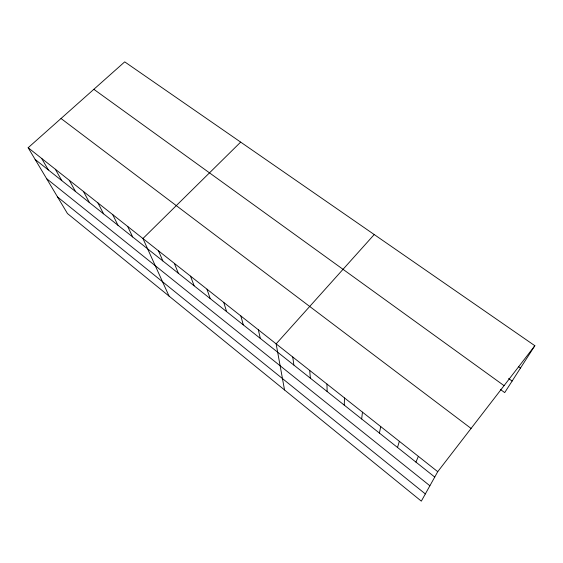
<?xml version="1.0" encoding="UTF-8"?>
<svg xmlns="http://www.w3.org/2000/svg" width="563" height="563" viewBox="0 0 563 563"><rect width="100%" height="100%" fill="white"/><g stroke="black" fill="none" stroke-linecap="round" stroke-linejoin="round"><path stroke-width="0.84" d="M344.239 405.121L344.542 397.964M361.664 418.971L362.466 412.137M379.413 433.081L380.736 426.585M397.506 447.458L399.364 441.322M415.944 462.117L418.365 456.347M534.85 345.717L437.74 471.674L421.328 501.14L67.447 213.525L28.15 147.738L124.712 61.86L534.85 345.717L504.701 392.601L500.5 389.554M374.226 234.546L276.144 343.866L284.533 389.962M240.661 142.108L142.939 238.522L169.041 296.089M518.361 366.548L520.486 368.054M508.614 378.533L512.126 381.052M93.845 89.313L504.061 385.648M61.029 118.497L471.076 428.436M28.15 147.738L437.74 471.674M35.138 159.435L434.742 477.058M46.638 178.675L429.886 485.778M57.588 197.015L425.346 493.934M41.627 158.393L48.362 169.942M55.336 169.238L61.81 180.632M69.284 180.273L75.491 191.504M83.493 191.504L89.411 202.574M97.948 202.94L103.578 213.834M112.677 214.587L117.998 225.291M127.667 226.446L132.671 236.96M158.499 250.824L162.834 260.929M174.354 263.364L178.33 273.245M190.505 276.137L194.115 285.793M206.973 289.164L210.196 298.573M223.764 302.444L226.579 311.599M240.88 315.977L243.279 324.872M258.34 329.784L260.303 338.405M292.767 357.012L293.858 365.07M309.706 370.412L310.347 378.181M326.962 384.057L327.138 391.524"/></g></svg>
